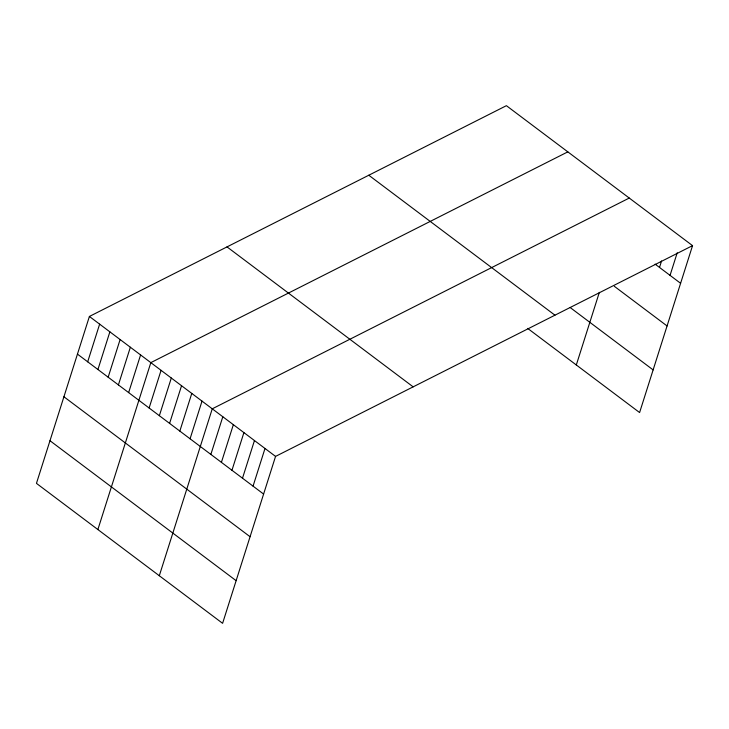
<?xml version="1.0" encoding="UTF-8"?>
<svg xmlns="http://www.w3.org/2000/svg" width="729" height="729" viewBox="0 0 729 729"><rect width="100%" height="100%" fill="white"/><g stroke="black" fill="none" stroke-linecap="round" stroke-linejoin="round"><path stroke-width="1.09" d="M89.403 316.45L36.45 483.363L222.6 623.322L275.553 456.4L692.55 245.637L506.4 105.678L89.403 316.45L275.553 456.4M87.69 361.812L99.636 324.141M97.932 369.512L109.879 331.841M108.165 377.203L120.112 339.541M118.408 384.903L130.354 347.241M128.641 392.603L140.588 354.932M97.877 529.555L150.83 362.632L567.827 151.86M149.117 407.994L161.073 370.332M159.359 415.694L171.306 378.023M169.593 423.394L181.548 385.723M179.835 431.094L191.782 393.423M190.069 438.785L202.024 401.123M159.305 575.737L212.257 408.814L629.255 198.051M210.863 454.413L222.81 416.751M221.406 462.35L233.353 424.679M231.959 470.278L243.905 432.607M242.502 478.206L254.457 440.544M253.054 486.143L265.001 448.472M576.311 364.965L599.347 292.347M659.508 267.443L661.549 260.982M670.051 275.371L677.223 252.772M692.55 245.637L639.597 412.55L527.678 328.405M655.107 264.135L680.604 283.299M614.328 286.297L667.071 325.954M570.215 307.565L653.129 369.904M368.792 175.233L554.942 315.183M227.011 246.894L413.161 386.853M77.447 354.112L263.606 494.071M63.924 396.767L250.074 536.726M49.982 440.717L236.132 580.676"/></g></svg>
